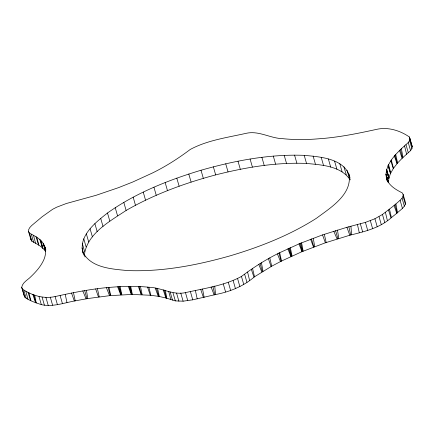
<?xml version="1.0" encoding="UTF-8"?>
<svg xmlns="http://www.w3.org/2000/svg" width="434" height="434" viewBox="0 0 434 434"><rect width="100%" height="100%" fill="white"/><g stroke="black" fill="none" stroke-linecap="round" stroke-linejoin="round"><path stroke-width="0.65" d="M28.563 231.555L29.479 233.069C34.552 235.998 40.324 238.488 43.454 243.772L45.673 251.687C42.527 246.49 36.803 244.071 31.796 241.152L30.879 239.633L28.563 231.555L28.611 229.765L29.631 227.763L31.579 225.626L42.196 216.712L52.666 209.269L56.756 207.17L66.272 203.53L96.12 195.289L118.411 187.689L132.695 182.036L151.992 173.209C165.522 166.629 178.222 158.508 190.228 149.47C207.457 140.16 227.34 137.578 246.224 133.298C258.924 130.433 270.274 138.408 282.822 138.679C293.194 139.759 303.654 139.77 314.059 139.146L322.712 138.495C340.891 136.922 358.793 133.271 376.587 129.359C388.012 126.761 400.012 130.488 409.398 136.992L412.3 146.687L411.909 148.558L410.564 150.62L402.481 157.916L397.62 162.972L393.486 168.267L390.551 173.383L388.962 177.804L388.365 182.768L386.032 174.322L386.537 170.123L388.218 165.338L391.3 160L394.951 155.274L400.398 149.621L408.248 142.536L409.593 140.48L409.984 138.609M30.879 239.633L30.912 238.44M43.454 243.772C46.801 249.116 45.912 255.984 43.075 261.322C40.205 267.056 35.865 271.879 31.286 276.301C28.085 279.838 22.535 282.187 21.7 287.313L24.602 297.008C29.42 300.854 35.555 302.655 41.322 304.635C52.715 307.234 64.096 302.829 75.228 300.849L87.76 298.559L109.574 295.668L131.99 294.431L150.858 295.288L158.79 296.4L165.869 297.968L175.32 300.892L183.105 301.185L192.745 299.823L215.573 294.55C229.792 291.805 243.474 286.304 254.508 276.784L271.706 266.199L281.509 261.04L301.95 251.687L325.37 242.796L349.799 235.223C364.479 231.647 379.853 228.007 391.403 217.602L396.779 213.289C399.774 210.43 403.723 208.195 405.389 204.235L403.067 196.157L403.121 194.367L402.204 192.848C394.989 189.267 386.293 184.108 386.076 174.978M405.389 204.235L405.437 202.445L403.121 194.367M83.279 253.83C77.664 236.237 95.431 222.561 107.496 213.002C135.62 192.994 168.159 180.175 201.013 170.237C234.496 160.716 269.259 153.999 304.212 155.356C320.558 156.891 345.068 158.367 350.005 177.685M84.31 255.306C86.881 233.573 109.715 221.405 126.12 210.452C154.075 194.389 184.58 183.175 215.676 174.902C245.308 167.394 275.861 162.175 306.529 163.434C321.654 164.953 340.945 165.875 350.146 179.877M348.936 173.958C352.799 194.345 330.328 207.864 316.462 218.253C290.037 235.119 260.606 246.713 230.671 255.68C197.188 265.207 162.424 271.923 127.471 270.566C111.815 268.988 90.733 268 82.748 251.964M21.7 287.313L22.28 288.93C31.671 295.435 43.671 299.156 55.096 296.558C72.89 292.646 90.793 288.995 108.972 287.422L117.625 286.776C128.03 286.147 138.489 286.158 148.862 287.243C161.405 287.514 172.759 295.489 185.459 292.624C204.343 288.344 224.226 285.762 241.456 276.447C253.461 267.409 266.161 259.293 279.691 252.713L299.851 243.517L322.527 234.897L346.923 227.297L365.412 222.387L374.927 218.752L382.457 214.467L394.072 205.526L400.105 200.296L402.052 198.159L403.067 196.157M333.751 231.213L337.093 238.966M82.796 290.932L86.095 298.836M277.413 253.868L280.478 261.566M106.395 287.677L109.574 295.668M287.861 248.796L290.899 256.532M258.81 264.366L261.805 272.015M211.087 287.01L214.141 294.914M117.625 286.776L120.69 294.805M298.988 243.886L301.95 251.687M310.608 239.226L313.489 247.092M155.242 288.138L158.242 296.319M346.923 227.297L349.799 235.223M128.35 286.375L131.269 294.442M411.72 145.07L412.3 146.687M322.527 234.897L325.37 242.796M71.529 293.048L74.35 301.028M394.072 205.526L396.779 213.289M394.349 156.039L397.007 163.683M138.381 286.489L141.164 294.583M95.67 288.935L98.431 296.954M268.407 258.669L271.071 266.552M200.741 289.473L203.427 297.469M251.329 269.302L253.955 277.163M147.565 287.107L150.273 295.223M399.53 150.452L402.09 158.296M288.67 248.411L291.268 256.358M32.859 294.447L35.523 302.666M163.233 289.809L165.869 297.968M118.471 286.711L121.075 294.778M388.479 209.991L391.001 217.911M39.825 239.53L42.451 247.863M390.801 160.748L393.258 168.609M299.851 243.517L302.341 251.519M388.067 165.701L390.481 173.546M129.153 286.353L131.632 294.431M36.044 236.709L38.55 244.901M386.477 170.47L388.842 178.287M28.101 292.44L30.581 300.594M311.487 238.89L313.89 246.935M139.113 286.511L141.495 294.594M43.107 243.224L45.521 251.438M335.563 230.633L337.918 238.7M388.218 165.338L390.551 173.383M386.537 170.123L388.869 178.13M386.038 174.658L388.349 182.622M44.827 246.767L45.76 249.989M394.951 155.274L397.284 163.341M156.452 288.317L158.79 296.4M45.125 247.673L45.825 250.098M409.398 136.992L411.541 144.446M409.593 140.48L411.909 148.558M408.248 142.536L410.564 150.62M405.996 144.706L408.313 152.784M402.052 198.159L404.369 206.237M400.105 200.296L402.421 208.374M386.629 178.558L387.166 180.43M382.457 214.467L384.774 222.544M379.018 216.653L381.334 224.731M374.927 218.752L377.244 226.83M370.338 220.689L372.654 228.767M365.412 222.387L367.728 230.47M349.739 178.065L350.092 179.307M346.999 170.182L349.316 178.26M343.945 166.77L346.261 174.853M360.334 223.798L362.65 231.875M339.8 163.754L342.117 171.837M334.592 161.155L336.909 169.238M328.375 159.001L330.692 167.085M321.193 157.309L323.514 165.387M313.12 156.088L315.437 164.171M304.212 155.356L306.529 163.434M294.55 155.112L296.867 163.195M284.216 155.361L286.532 163.444M273.301 156.104L275.617 164.188M261.892 157.33L264.208 165.414M250.093 159.034L252.409 167.117M238.006 161.198L240.322 169.276M225.723 163.797L228.04 171.88M244.64 274.255L246.957 282.333M213.36 166.824L215.676 174.902M241.456 276.447L243.772 284.53M237.577 278.59L239.893 286.668M233.145 280.586L235.461 288.67M201.013 170.237L203.329 178.32M228.317 282.377L230.633 290.46M223.266 283.896L225.582 291.974M188.795 174.018L191.112 182.101M176.812 178.135L179.128 186.213M165.159 182.546L167.475 190.624M190.428 291.74L192.745 299.823M185.459 292.624L187.776 300.702M153.934 187.211L156.251 195.295M180.788 293.102L183.105 301.185M176.584 293.167L178.9 301.245M173.003 292.809L175.32 300.892M143.242 192.105L145.558 200.183M170.177 292.049L172.493 300.133M133.167 197.172L135.484 205.249M123.804 202.374L126.12 210.452M115.216 207.664L117.538 215.747M107.496 213.002L109.813 221.085M100.693 218.34L103.01 226.423M94.878 223.629L97.194 231.713M90.093 228.832L92.409 236.91M86.377 233.899L88.693 241.977M83.767 238.781L86.089 246.865M82.286 243.447L84.603 251.53M84.684 255.74L85.037 256.982M81.945 247.857L84.087 255.311M60.125 295.549L62.442 303.632M45.055 247.358L45.765 249.838M55.096 296.558L57.413 304.641M50.301 297.181L52.617 305.259M31.329 234.257L33.646 242.335M29.479 233.069L31.796 241.152M45.917 297.393L48.234 305.471M42.103 297.181L44.42 305.259M39.006 296.558L41.322 304.635M23.816 290.238L26.132 298.315M22.28 288.93L24.602 297.008M386.032 174.322L388.349 182.47M386.558 178.249L387.47 181.434M40.411 240.018L42.716 248.085M386.857 179.15L387.226 180.452M260.102 263.541L262.391 271.641M84.668 290.601L86.952 298.684M386.623 169.765L388.907 177.967M386.054 173.98L388.359 182.318M278.91 253.093L281.156 261.214M108.126 287.492L110.361 295.581M36.754 237.159L38.876 245.107M33.733 294.784L35.865 302.796M119.307 286.668L121.455 294.757M391.3 160L393.486 168.267M386.748 169.401L388.962 177.804M289.5 248.031L291.643 256.185M40.867 240.528L42.923 248.319M33.494 235.331L35.572 243.29M25.872 291.317L27.96 299.276M395.021 204.739L397.148 212.98M168.745 291.545L170.817 299.536M164.318 290.102L166.363 298.098M129.94 286.348L131.99 294.431M400.398 149.621L402.481 157.916M388.604 164.6L390.725 173.047M404.548 145.943L406.615 154.233M148.862 287.243L150.858 295.288M28.915 292.804L30.895 300.74M300.719 243.154L302.737 251.357M385.397 212.297L387.388 220.618M247.581 272.042L249.572 280.364M212.91 286.565L214.857 294.735M252.55 268.462L254.508 276.784M389.488 209.204L391.403 217.602M269.812 257.888L271.706 266.199M395.694 154.466L397.62 162.972M324.323 234.284L326.189 242.514M357.453 224.524L359.276 232.732M348.871 226.76L350.683 234.978M97.422 288.702L99.223 296.851M279.691 252.713L281.509 261.04M108.972 287.422L110.746 295.549M195.425 290.65L197.193 298.852M73.46 292.662L75.228 300.849M157.613 288.556L159.321 296.509M65.236 294.409L66.988 302.612M120.131 286.635L121.829 294.74M290.346 247.651L292.028 256.017M140.507 286.592L142.13 294.632M130.699 286.359L132.337 294.436M34.666 295.093L36.234 302.921M202.559 289.049L204.137 297.306M165.349 290.46L166.83 298.266M261.425 262.754L262.993 271.283M395.906 203.958L397.495 212.671M301.603 242.801L303.138 251.194M401.417 148.737L402.947 157.515M313.272 238.233L314.699 246.637M86.447 290.324L87.76 298.559M337.468 230.063L338.78 238.44M214.732 286.093L215.573 294.55M350.927 226.239L351.616 234.74"/></g></svg>
